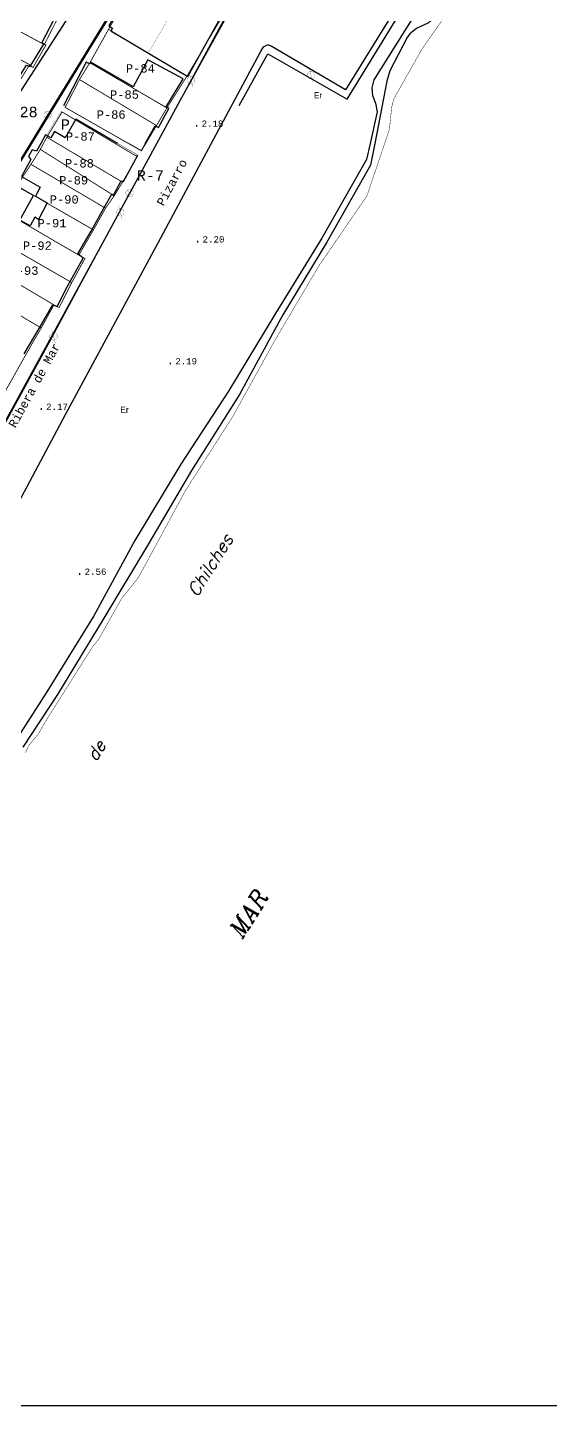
# Model space of a CAD drawing. Extents: x 743300 to 744100, y 4405700 to 4406200.
# Drawn here: x 743706.6 to 743830.9, y 4405700 to 4406027.5 of the extents above; entities that cross this region are included whole.
import ezdxf
from ezdxf.enums import TextEntityAlignment as Align

# ---------------------------------------------------------------- set-up
doc = ezdxf.new("R2010")
doc.units = 0
doc.header["$MEASUREMENT"] = 0
for name, color, linetype in [('10', 7, 'CONTINUOUS'), ('13', 7, 'CONTINUOUS'), ('16', 7, 'CONTINUOUS'), ('2', 7, 'CONTINUOUS'), ('21', 7, 'CONTINUOUS'), ('24', 7, 'CONTINUOUS'), ('32', 7, 'CONTINUOUS'), ('41', 7, 'CONTINUOUS'), ('42', 7, 'CONTINUOUS'), ('46', 7, 'CONTINUOUS'), ('50', 7, 'CONTINUOUS'), ('51', 7, 'CONTINUOUS'), ('54', 7, 'CONTINUOUS'), ('6', 7, 'CONTINUOUS'), ('8', 7, 'CONTINUOUS')]:
    doc.layers.add(name, color=color, linetype=linetype)
doc.styles.add('ITALICC', font='italicc', dxfattribs={"height": 0.2})
doc.styles.add('MONOTXT', font='monotxt', dxfattribs={"height": 0.2})
doc.styles.get("Standard").update_dxf_attribs({"font": 'txt', "height": 0.2})

msp = doc.modelspace()

# ---------------------------------------------------------------- linework, layer by layer
at = {"layer": '10', "color": 7, "linetype": 'Continuous', "const_width": 0.05}
for points in [[(743711.38, 4406007.67), (743711.81, 4406007.53), (743711.9999999999, 4406007.4), (743712.13, 4406007.23), (743712.24, 4406007.02), (743712.2699999998, 4406006.8), (743712.2699999998, 4406006.59), (743712.0799999998, 4406006.18), (743711.89, 4406006.02), (743711.6999999998, 4406005.91), (743711.4899999999, 4406005.86), (743711.2699999998, 4406005.86), (743711.05, 4406005.91), (743710.87, 4406006.02), (743710.6799999998, 4406006.18), (743710.49, 4406006.59), (743710.5100000001, 4406007.02), (743710.6199999999, 4406007.23), (743710.7599999999, 4406007.4), (743710.95, 4406007.53), (743711.38, 4406007.67)], [(743711.9999999999, 4406007.4), (743710.7599999999, 4406006.13)], [(743710.78, 4406007.42), (743712.0299999998, 4406006.13)], [(743730.8499999999, 4405989.1), (743731.2799999998, 4405988.96), (743731.4699999999, 4405988.83), (743731.5999999999, 4405988.66), (743731.71, 4405988.45), (743731.7399999999, 4405988.23), (743731.7399999999, 4405988.02), (743731.5500000002, 4405987.61), (743731.3599999999, 4405987.45), (743731.1699999998, 4405987.34), (743730.9599999998, 4405987.29), (743730.7399999999, 4405987.29), (743730.5199999998, 4405987.34), (743730.3399999999, 4405987.45), (743730.1499999998, 4405987.61), (743729.96, 4405988.02), (743729.9799999999, 4405988.45), (743730.0899999999, 4405988.66), (743730.2299999999, 4405988.83), (743730.42, 4405988.96), (743730.8499999999, 4405989.1)], [(743731.4699999999, 4405988.83), (743730.2299999999, 4405987.56)], [(743730.2499999999, 4405988.85), (743731.4999999999, 4405987.56)]]:
    msp.add_lwpolyline(points, dxfattribs=at)
at = {"layer": '13', "color": 3, "linetype": 'Continuous', "const_width": 0.3}
for points in [[(743707.2900000002, 4406000), (743711.4099999998, 4406006.78), (743735.14, 4406045.48), (743747.93, 4406055.83), (743801.84, 4406144.11), (743837.15, 4406200)], [(743553.8499999999, 4405735.76), (743596.5199999998, 4405812.66), (743622.92, 4405858.96), (743646.9099999998, 4405900.35), (743664.21, 4405929.2), (743707.2900000002, 4406000)]]:
    msp.add_lwpolyline(points, dxfattribs=at)
at = {"layer": '16', "color": 5, "linetype": 'Continuous', "const_width": 0.2}
for points in [[(743852.5500000002, 4406200), (743846.47, 4406190.54), (743827.7799999998, 4406157.09), (743804.3399999999, 4406117.53), (743763.57, 4406048.43), (743737.2799999998, 4406000)], [(743737.2799999998, 4406000), (743730.8799999999, 4405988.21), (743686.35, 4405906.71), (743647.88, 4405835.86), (743639.9399999998, 4405840.49), (743608.2999999998, 4405782.61), (743569.75, 4405713.12)]]:
    msp.add_lwpolyline(points, dxfattribs=at)
at = {"layer": '2', "color": 7, "linetype": 'Continuous'}
msp.add_3dface([(744099.9999999999, 4405700), (744099.9999999999, 4406200), (743299.9999999999, 4406200), (743299.9999999999, 4405700)], dxfattribs=at)
at = {"layer": '21', "color": 30, "linetype": 'Continuous'}
for points, elevation in [([(743859.9, 4406124.8), (743856.5799999998, 4406118.66), (743851.9199999998, 4406112.94), (743846.05, 4406102.26), (743842.93, 4406096.37), (743839.88, 4406091.62), (743838.91, 4406089.43), (743838.2799999998, 4406088.37), (743837.4899999999, 4406087.37), (743834.7199999999, 4406082.67), (743832.7399999999, 4406079.09), (743822.2900000002, 4406061.97), (743812.31, 4406044.53), (743803.9499999998, 4406030.68), (743803.2699999998, 4406029.87), (743801.93, 4406028.63), (743799.0299999998, 4406027.29), (743797.4699999999, 4406026.060000001), (743796.81, 4406025.2), (743792.7499999999, 4406017.2), (743792.01, 4406014.82), (743789.15, 4406000)], 1), ([(743855.4299999998, 4406122.54), (743844.93, 4406104.88), (743833.93, 4406086.95), (743823.98, 4406068.88), (743813.0099999999, 4406050.68), (743804.95, 4406037.4), (743803.67, 4406035.97), (743801.09, 4406033.79), (743799.7899999998, 4406032.39), (743788.91, 4406015.06), (743788.91, 4406015.06), (743788.4500000002, 4406013.2), (743788.64, 4406011.36), (743789.2799999998, 4406009.54), (743789.71, 4406007.53), (743788.05, 4406000)], 2), ([(743788.05, 4406000), (743787.2099999998, 4405996.2), (743776.5499999998, 4405977.44), (743765.37, 4405959.29), (743754.3299999998, 4405941.11), (743743.02, 4405923.77), (743732.07, 4405905.57), (743722.3699999999, 4405887.73), (743711.2099999998, 4405869.63), (743700.13, 4405852.41)], 2), ([(743789.15, 4406000), (743788.16, 4405994.85), (743777.7099999998, 4405976.49), (743767.26, 4405959.23), (743756.95, 4405940.310000001), (743745.5899999999, 4405922.23), (743735.0899999999, 4405904.42), (743724.7000000002, 4405887.15), (743713.74, 4405869.01), (743705.4699999999, 4405856.46)], 1)]:
    msp.add_lwpolyline(points, dxfattribs=dict(at, elevation=elevation))
at = {"layer": '32', "color": 5, "linetype": 'Continuous', "const_width": 0.1}
for points in [[(743857.7099999998, 4406117.63), (743856.95, 4406116.33), (743845.65, 4406098.44), (743838.8899999999, 4406084.310000001), (743827.5700000002, 4406066.23), (743817.4399999998, 4406048.68), (743816.09, 4406046.22), (743814.4899999999, 4406044.01), (743813.8299999998, 4406042.81), (743812.7000000002, 4406040.17), (743812.03, 4406039.01), (743800.3899999999, 4406022.46), (743793.67, 4406010.59), (743793.16, 4406008.58), (743792.62, 4406003.32), (743791.5, 4406000)], [(743791.5, 4406000), (743787.28, 4405987.53), (743775.7999999998, 4405970.79), (743765.43, 4405953.25), (743755.46, 4405935.2), (743744.13, 4405917.46), (743733.9799999999, 4405898.69), (743732.74, 4405896.53), (743728.95, 4405891.810000001), (743723.4699999999, 4405882.08), (743722.0099999999, 4405880.29), (743711.0200000001, 4405862.83), (743709.1499999998, 4405859.62), (743706.9099999998, 4405856.89), (743706.0699999998, 4405855.09)]]:
    msp.add_lwpolyline(points, dxfattribs=at)
at = {"layer": '41', "color": 1, "linetype": 'Continuous', "extrusion": (0.8502037202656851, -0.5264538289787519, 0), "const_width": 0.05, "elevation": -1687251.684659}
msp.add_lwpolyline([(4137558.736018496, 13.64), (4137548.326748588, 9.93)], dxfattribs=at)
at = {"layer": '41', "color": 1, "linetype": 'Continuous', "extrusion": (0.01419045260011626, 0.2374395057019453, 0.9712986730079578), "const_width": 0.05, "elevation": 1056718.93254}
msp.add_lwpolyline([(-479539.7483532979, -4315018.946731425), (-479536.132288245, -4315020.838575375), (-479532.9146635521, -4315014.658551805)], dxfattribs=at)
at = {"layer": '41', "color": 1, "linetype": 'Continuous', "extrusion": (0.8836897455063107, -0.4680731072033427, 0), "const_width": 0.05, "elevation": -1405083.981484}
msp.add_lwpolyline([(4241677.561574166, 2.94), (4241660.213856737, 4.77)], dxfattribs=at)
at = {"layer": '46', "color": 7, "linetype": 'Continuous', "const_width": 0.2}
for points in [[(743665.5899999999, 4406000), (743668.8200000002, 4406005.51), (743672.01, 4406010.62), (743675.4799999999, 4406016.93), (743678.3599999999, 4406021.38), (743681.27, 4406026.49), (743684.0799999998, 4406031.48), (743686.61, 4406036.27), (743689.6399999999, 4406040.97), (743693.5700000002, 4406048.04), (743697.66, 4406055.05), (743702.89, 4406064.16), (743725.37, 4406052.05), (743720.7499999999, 4406043.01), (743716.0999999999, 4406034.12), (743713.3200000002, 4406028.88), (743710.56, 4406023.48), (743710.9699999999, 4406023.4), (743707.88, 4406018.01), (743707.0700000002, 4406018.68), (743703.8, 4406013.36), (743700.03, 4406007.57), (743697.3499999999, 4406002.76), (743695.5499999998, 4406000)], [(743754.5700000002, 4406032.99), (743752.03, 4406037.12), (743736.06, 4406045.16), (743725.8499999999, 4406027.11), (743721.41, 4406019.16), (743718.9300000002, 4406015.16), (743715.53, 4406008.55), (743730.5300000001, 4406000)], [(743710.56, 4406023.48), (743686.61, 4406036.27)], [(743754.5700000002, 4406032.99), (743744.4899999999, 4406016)], [(743707.0700000002, 4406018.68), (743684.0799999998, 4406031.48)], [(743744.4899999999, 4406016), (743725.8499999999, 4406027.11)], [(743721.41, 4406019.16), (743739.7199999999, 4406008.41)], [(743734.7399999999, 4406000), (743737.25, 4406004.23), (743739.7199999999, 4406008.41), (743744.4899999999, 4406016)], [(743737.25, 4406004.23), (743718.9300000002, 4406015.16)], [(743727.3399999999, 4406000), (743714.8, 4406007.46), (743711.1699999998, 4406001.46), (743710.3899999999, 4406000)], [(743729.16, 4405990.77), (743727.1899999998, 4405987.53), (743725.13, 4405984.59), (743722.25, 4405979.43), (743718.77, 4405973.43), (743720.2399999999, 4405972.64), (743717.0999999999, 4405966.91), (743714.1099999999, 4405960.99), (743712.8499999999, 4405961.6), (743709.83, 4405956.11), (743706.2399999999, 4405949.88), (743702.92, 4405943.96), (743699.5699999998, 4405938.03), (743679.0899999999, 4405949.68), (743683.06, 4405955.6), (743686.4799999999, 4405961.32), (743690.4799999999, 4405967.6), (743693.72, 4405972.94), (743697.17, 4405978.38), (743700.4599999998, 4405984.12), (743704.06, 4405989.92), (743707.4, 4405995.01), (743709.6199999999, 4405998.57), (743710.3899999999, 4406000)], [(743713.63, 4406000), (743711.1699999998, 4406001.46)], [(743729.16, 4405990.77), (743713.63, 4406000)], [(743732.6500000001, 4405996.84), (743727.3499999999, 4406000)], [(743734.7299999999, 4406000), (743733.6700000002, 4405998.21), (743730.5300000001, 4406000)], [(743709.6199999999, 4405998.57), (743727.1899999998, 4405987.53)], [(743729.16, 4405990.77), (743732.6500000001, 4405996.84)], [(743725.13, 4405984.59), (743707.4, 4405995.01)], [(743704.06, 4405989.92), (743722.25, 4405979.43)], [(743718.77, 4405973.43), (743700.4599999998, 4405984.12)], [(743697.17, 4405978.38), (743717.0999999999, 4405966.91)], [(743712.8499999999, 4405961.6), (743693.72, 4405972.94)], [(743690.4799999999, 4405967.6), (743709.83, 4405956.11)]]:
    msp.add_lwpolyline(points, dxfattribs=at)
at = {"layer": '51', "color": 1, "linetype": 'Continuous', "extrusion": (-0.003993889099961154, -0.005770343399943875, 0.9999753756902737), "const_width": 0.05, "elevation": -28381.215162}
msp.add_lwpolyline([(743725.3520528255, 4405946.243347012), (743735.2820135645, 4405941.103261437), (743729.5117400688, 4405931.233097113)], dxfattribs=at)
at = {"layer": '51', "color": 1, "linetype": 'Continuous', "extrusion": (0.4665356731036275, 0.8845023831068773, 0), "const_width": 0.05, "elevation": 4244105.74449}
msp.add_lwpolyline([(1397768.5575309, 9.37), (1397753.939141796, 9.32)], dxfattribs=at)
at = {"layer": '51', "color": 1, "linetype": 'Continuous', "extrusion": (0.5249847468867508, 0.8511116351785202, 0), "const_width": 0.05, "elevation": 4140452.067159}
msp.add_lwpolyline([(1680103.081079715, 9.84), (1680081.709030211, 9.89)], dxfattribs=at)
at = {"layer": '51', "color": 1, "linetype": 'Continuous'}
for points, const_width, elevation in [([(743739.6900000002, 4406008.54), (743729.26, 4406014.62)], 0.05, 9.9), ([(743732.8399999999, 4405997.18), (743727.99, 4406000)], 0.1, 5.86)]:
    msp.add_lwpolyline(points, dxfattribs=dict(at, const_width=const_width, elevation=elevation))
at = {"layer": '51', "color": 1, "linetype": 'Continuous', "extrusion": (0.4961389383999109, 0.8682431420998438, 0), "const_width": 0.1, "elevation": 4194473.073895}
msp.add_lwpolyline([(1540267.009264502, 4.63), (1540249.030429723, 5.34)], dxfattribs=at)
at = {"layer": '51', "color": 1, "linetype": 'Continuous', "extrusion": (-0.509551457196499, -0.8604401852940882, 0), "const_width": 0.05, "elevation": -4170059.891593}
msp.add_lwpolyline([(-1605162.506481889, 6.9), (-1605165.783874144, 6.64)], dxfattribs=at)
at = {"layer": '51', "color": 1, "linetype": 'Continuous', "extrusion": (-0.5096468138790211, -0.8603837080645835, 0), "const_width": 0.05, "elevation": -4169881.971089}
msp.add_lwpolyline([(-1605607.030635047, 8.3), (-1605624.65068045, 6.9)], dxfattribs=at)
at = {"layer": '51', "color": 1, "linetype": 'Continuous', "extrusion": (-0.2992604904031471, -0.4564181468047998, 0.8379293730088118), "const_width": 0.1, "elevation": -2233543.112156}
msp.add_lwpolyline([(-1793931.394522035, 3429149.568229014), (-1793928.117394532, 3429149.806420804), (-1793928.233422742, 3429152.041759135)], dxfattribs=at)
at = {"layer": '51', "color": 1, "linetype": 'Continuous', "extrusion": (0.5187632422849368, 0.854917948375176, 0), "const_width": 0.05, "elevation": 4152576.260001}
msp.add_lwpolyline([(1649859.904461306, 7.83), (1649839.259205192, 8.3)], dxfattribs=at)
at = {"layer": '51', "color": 1, "linetype": 'Continuous', "extrusion": (-0.5048563025956486, -0.86320340229256, 0), "const_width": 0.05, "elevation": -4178735.269367}
msp.add_lwpolyline([(-1582403.317744968, 7.2), (-1582424.135549848, 8.67)], dxfattribs=at)
at = {"layer": '51', "color": 1, "linetype": 'Continuous', "extrusion": (0.5072660316056999, 0.8617895179096837, 0), "const_width": 0.05, "elevation": 4174291.705201}
msp.add_lwpolyline([(1594084.471174323, 6.52), (1594072.03194203, 6.36)], dxfattribs=at)
at = {"layer": '51', "color": 1, "linetype": 'Continuous', "extrusion": (-0.4879188483898722, -0.8728889948818812, 0), "const_width": 0.05, "elevation": -4208800.377388}
msp.add_lwpolyline([(-1500573.7969869, 6.29), (-1500587.590264248, 6.5)], dxfattribs=at)
at = {"layer": '51', "color": 1, "linetype": 'Continuous', "extrusion": (0.4833933963096302, 0.8754032353174398, 0), "const_width": 0.05, "elevation": 4216505.623126}
msp.add_lwpolyline([(1478786.576790559, 6.13), (1478763.159010988, 6.12)], dxfattribs=at)
at = {"layer": '51', "color": 1, "linetype": 'Continuous', "extrusion": (0.4995885100909472, 0.866262847284303, 0), "const_width": 0.05, "elevation": 4188271.224246}
msp.add_lwpolyline([(1556940.038372435, 6.68), (1556916.338868221, 9.45)], dxfattribs=at)
at = {"layer": '51', "color": 1, "linetype": 'Continuous', "extrusion": (0.5015304355928417, 0.865140001487652, 0), "const_width": 0.05, "elevation": 4184761.854115}
msp.add_lwpolyline([(1566330.690156179, 13.43), (1566308.358510471, 6.28)], dxfattribs=at)
at = {"layer": '51', "color": 1, "linetype": 'Continuous'}
for points in [[(743736.2499999999, 4406045.74, 7.43), (743725.89, 4406027.92, 13.69), (743726.7599999999, 4406027.38, 13.68), (743726.41, 4406026.73, 13.68), (743744.7099999998, 4406015.88, 7.39), (743754.54, 4406033.53, 7.57), (743751.5199999998, 4406037.35, 7.58), (743736.2499999999, 4406045.74, 7.43)], [(743680.7399999999, 4406026.85, 6.59), (743703.23, 4406013.62, 9.62), (743706.35, 4406018.61, 9.33), (743707.2099999998, 4406018.27, 9.32), (743710.4300000002, 4406023.56, 9.32), (743709.9899999999, 4406023.87, 9.54), (743712.79, 4406029.17, 9.15)], [(743734.54, 4406000, 6.69), (743736.92, 4406004.17, 9.82), (743737.7, 4406003.74, 9.82), (743740.2000000002, 4406008.31, 9.67), (743739.5799999998, 4406008.66, 5.93), (743743.5599999998, 4406015.35, 5.54), (743735.1900000002, 4406019.86, 5.47), (743731.68, 4406013.45, 9.76), (743721.5299999998, 4406019.33, 9.92), (743721.3, 4406018.91, 9.9), (743720.55, 4406019.310000001, 9.9), (743715.1499999998, 4406008.92, 4.63)], [(743727.99, 4406000, 5.86), (743718.0600000002, 4406005.77, 5.86), (743715.52, 4406001.34, 5.65), (743712.9799999999, 4406002.81, 5.53), (743712.16, 4406001.3, 6.67), (743710.8599999999, 4406001.99, 6.67), (743709.7299999999, 4406000, 6.96)], [(743709.7299999999, 4406000, 6.96), (743708.69, 4405998.16, 7.23), (743707.6799999998, 4405998.45, 7.23), (743706.8299999998, 4405996.84, 7.23), (743707.37, 4405996.18, 4.61), (743705.1199999999, 4405992.14, 4.61), (743709.6199999999, 4405989.61, 6.29), (743708.4599999998, 4405987.42, 6.29), (743711.22, 4405985.84, 6.29), (743709.2199999999, 4405981.93, 5.07), (743708.3100000002, 4405982.43, 5.05), (743707.18, 4405980.43, 6.29), (743704.77, 4405981.78, 5.78), (743708.04, 4405987.63, 5.77), (743703.3399999999, 4405990.18, 5.77)], [(743705.78, 4405949.94, 6.46), (743709.3299999998, 4405955.99, 6.25), (743712.63, 4405961.59, 9.5), (743713.5999999999, 4405961.21, 9.27), (743716.0899999999, 4405966.04, 9.27), (743719.84, 4405972.68, 6.2), (743718.5700000002, 4405973.7, 6.2), (743721.72, 4405979.16, 6.2), (743724.81, 4405984.73, 7.11), (743726.6099999999, 4405987.92, 9.02), (743726.9899999999, 4405987.71, 8.98), (743728.82, 4405991.13, 8.98), (743729.41, 4405990.91, 6), (743732.8399999999, 4405997.18, 5.86)]]:
    msp.add_polyline3d(points, dxfattribs=at)
at = {"layer": '54', "color": 1, "linetype": 'Continuous', "extrusion": (-0.882449931704518, 0.4704063329024085, 0), "const_width": 0.05, "elevation": 1416286.269186}
msp.add_lwpolyline([(-4237858.74464704, 8.86), (-4237932.935825087, 4.77)], dxfattribs=at)
at = {"layer": '54', "color": 1, "linetype": 'Continuous', "extrusion": (-0.8785885530323629, 0.4775794745175918, 0), "const_width": 0.05, "elevation": 1450762.376783}
msp.add_lwpolyline([(-4226096.838642896, 4.67), (-4226180.552458364, 8.86)], dxfattribs=at)
at = {"layer": '54', "color": 1, "linetype": 'Continuous'}
msp.add_polyline3d([(743756.89, 4406008.99, 2.94), (743763.69, 4406021.29, 2.51), (743782.55, 4406010.5, 3.08), (743798.8499999999, 4406037.07, 2.99), (743776.7699999998, 4406050.59, 2.71), (743791.3899999999, 4406075.35, 4.91)], dxfattribs=at)
at = {"layer": '6', "color": 1, "linetype": 'Continuous'}
for points in [[(743808.9000000001, 4406107.95, 2.27), (743787.1, 4406070.96, 2.43), (743775.93, 4406052.35, 2.47), (743775.41, 4406051.28, 2.47), (743775.34, 4406050.49, 2.47), (743775.39, 4406049.85, 2.47), (743775.7799999998, 4406049.23, 2.47), (743775.7899999998, 4406049.23, 2.47), (743796.8699999999, 4406036.51, 2.57), (743782.2199999999, 4406012.69, 2.57), (743764.5400000002, 4406023.08, 2.57), (743763.9500000002, 4406023.310000001, 2.57), (743763.6, 4406023.34, 2.57), (743763.2199999999, 4406023.27, 2.57), (743762.9699999999, 4406023.060000001, 2.57), (743762.77, 4406022.95, 2.57), (743762.51, 4406022.75, 2.57), (743762.26, 4406022.4, 2.57), (743762.26, 4406022.39, 2.57), (743750.2599999999, 4406000, 2.57)], [(743696.88, 4406000, 2.47), (743728.39, 4406048.8, 2.82), (743728.6399999999, 4406049.3, 2.82), (743728.78, 4406049.95, 2.82), (743728.78, 4406050.55, 2.99), (743728.61, 4406051, 2.99), (743728.44, 4406051.39, 2.99), (743728.27, 4406051.76, 2.99), (743728.0499999998, 4406052.1, 2.99), (743727.8, 4406052.35, 2.99), (743703.17, 4406066.22, 2.85), (743702.7699999998, 4406066.4, 2.8), (743702.3799999999, 4406066.37, 2.8), (743701.97, 4406066.27, 2.7), (743701.64, 4406066.07, 2.64), (743701.35, 4406065.85, 2.59), (743701.07, 4406065.57, 2.58), (743700.8, 4406065.24, 2.58), (743700.55, 4406064.98, 2.58), (743700.3799999999, 4406064.66, 2.58), (743700.29, 4406064.53, 2.58), (743663.6699999998, 4406000, 2.15)], [(743737.3499999999, 4406000, 2.62), (743742.8799999999, 4406010.18, 2.62), (743755.9, 4406033.65, 2.62), (743755.93, 4406034.14, 2.62), (743755.93, 4406034.77, 2.68), (743755.7699999998, 4406035.4, 2.79), (743755.5999999999, 4406035.82, 2.79), (743755.3499999999, 4406036.17, 2.79), (743755.13, 4406036.46, 2.79), (743754.8499999999, 4406036.74, 2.79), (743754.7900000002, 4406036.79, 2.79), (743738.51, 4406046.1, 2.82), (743737.85, 4406046.33, 2.82), (743737.49, 4406046.41, 2.82), (743737.1199999999, 4406046.39, 2.82), (743736.71, 4406046.29, 2.82), (743736.1099999999, 4406045.93, 2.82), (743735.5999999999, 4406045.51, 2.76), (743735.17, 4406044.96, 2.76), (743721.04, 4406022.14, 2.38), (743707.5199999998, 4406000, 2.38)], [(743707.5199999998, 4406000, 2.38), (743703.9599999998, 4405994.17, 2.38), (743686.2499999999, 4405964.73, 2.37), (743669.42, 4405937.36, 2.34), (743653.32, 4405910.73, 2.26), (743635.2699999998, 4405879.47, 2.08), (743627.1399999999, 4405865.48, 2.05), (743626.93, 4405864.81, 2.05), (743626.94, 4405864.23, 2.05), (743627.0099999999, 4405863.82, 2.05), (743627.0099999999, 4405863.8, 5.79), (743627.25, 4405863.59, 5.76), (743627.58, 4405863.34, 5.76), (743628.0699999998, 4405862.89, 5.76)], [(743652.0699999998, 4405849.72, 6.67), (743655.0499999998, 4405848.33, 2.16), (743655.3399999999, 4405848.32, 2.16), (743655.43, 4405848.5, 2.16), (743659.07, 4405855.55, 2.16), (743663.82, 4405864.27, 2.27), (743670.99, 4405877.49, 2.53), (743676.9699999999, 4405888.59, 2.53), (743681.54, 4405896.79, 2.53), (743687.6199999999, 4405908.46, 2.54), (743694.93, 4405921.91, 2.54), (743702.7699999998, 4405936.25, 2.54), (743711.2599999999, 4405951.83, 2.54), (743719.4400000002, 4405966.99, 2.61), (743729, 4405984.64, 2.61), (743737.3499999999, 4406000, 2.62)], [(743750.2599999999, 4406000, 2.57), (743738.17, 4405977.44, 2.56), (743715.5500000002, 4405935.46, 2.52), (743694.6099999999, 4405896.33, 2.47), (743673.5799999998, 4405857.060000001, 2.4), (743666.0299999998, 4405842.79, 2.25), (743667.3599999999, 4405842.15, 2.25), (743673.89, 4405854.64, 4.67)]]:
    msp.add_polyline3d(points, dxfattribs=at)
at = {"layer": '8', "color": 7, "linetype": 'Continuous', "const_width": 0.05}
for points, elevation in [([(743745.92, 4406015.78), (743745.87, 4406015.810000001), (743745.81, 4406015.83), (743745.7599999999, 4406015.86), (743745.71, 4406015.87), (743745.65, 4406015.89), (743745.5999999999, 4406015.89), (743745.5400000002, 4406015.9), (743745.49, 4406015.9), (743745.43, 4406015.9), (743745.37, 4406015.9), (743745.3100000002, 4406015.89), (743745.2599999999, 4406015.88), (743745.2000000002, 4406015.86), (743745.15, 4406015.85), (743745.0999999999, 4406015.82), (743745.05, 4406015.8), (743744.9999999999, 4406015.77), (743744.9500000002, 4406015.74), (743744.9099999998, 4406015.71), (743744.86, 4406015.67), (743744.82, 4406015.63), (743744.79, 4406015.59), (743744.7499999999, 4406015.54), (743744.72, 4406015.49), (743744.69, 4406015.44), (743744.6599999998, 4406015.4), (743744.64, 4406015.34), (743744.6199999999, 4406015.29), (743744.6, 4406015.23), (743744.5899999999, 4406015.18), (743744.5799999998, 4406015.12), (743744.5799999998, 4406015.07), (743744.5799999998, 4406015.01), (743744.5799999998, 4406014.95), (743744.5799999998, 4406014.9), (743744.5899999999, 4406014.84), (743744.6, 4406014.79), (743744.6199999999, 4406014.73), (743744.64, 4406014.68), (743744.6599999998, 4406014.63), (743744.69, 4406014.57), (743744.72, 4406014.53), (743744.7499999999, 4406014.48), (743744.7800000001, 4406014.44), (743744.82, 4406014.39), (743744.86, 4406014.35), (743744.9099999998, 4406014.32), (743744.9500000002, 4406014.28), (743744.9999999999, 4406014.25), (743745.05, 4406014.22), (743745.0999999999, 4406014.2), (743745.15, 4406014.18), (743745.2000000002, 4406014.16), (743745.2599999999, 4406014.14), (743745.32, 4406014.13), (743745.37, 4406014.12), (743745.43, 4406014.12), (743745.4799999999, 4406014.11), (743745.5400000002, 4406014.12), (743745.5999999999, 4406014.13), (743745.65, 4406014.14), (743745.71, 4406014.15), (743745.7599999999, 4406014.16), (743745.8200000002, 4406014.18), (743745.87, 4406014.21), (743745.92, 4406014.24), (743745.9699999999, 4406014.27), (743746.0099999999, 4406014.3), (743746.0500000002, 4406014.34), (743746.0999999999, 4406014.37), (743746.14, 4406014.41), (743746.17, 4406014.46), (743746.21, 4406014.5), (743746.24, 4406014.55), (743746.2599999999, 4406014.6), (743746.29, 4406014.65), (743746.3100000002, 4406014.71), (743746.33, 4406014.76), (743746.3399999999, 4406014.810000001), (743746.3499999999, 4406014.87), (743746.3599999999, 4406014.93), (743746.3599999999, 4406014.98), (743746.3599999999, 4406015.04), (743746.3599999999, 4406015.09), (743746.3499999999, 4406015.15), (743746.3399999999, 4406015.21), (743746.33, 4406015.26), (743746.3100000002, 4406015.32), (743746.29, 4406015.37), (743746.2699999998, 4406015.42), (743746.24, 4406015.47), (743746.21, 4406015.52), (743746.17, 4406015.560000001), (743746.14, 4406015.61), (743746.0999999999, 4406015.65), (743746.06, 4406015.69), (743746.0099999999, 4406015.72), (743745.96, 4406015.75), (743745.92, 4406015.78)], 10.86), ([(743745.91, 4406013.37), (743745.0300000001, 4406016.65)], 10.86), ([(743774.42, 4406016.97), (743774.37, 4406017), (743774.31, 4406017.02), (743774.2599999999, 4406017.05), (743774.2099999998, 4406017.06), (743774.15, 4406017.08), (743774.0999999999, 4406017.08), (743774.0400000002, 4406017.09), (743773.9899999999, 4406017.09), (743773.93, 4406017.09), (743773.87, 4406017.09), (743773.81, 4406017.08), (743773.7599999999, 4406017.07), (743773.7, 4406017.05), (743773.65, 4406017.04), (743773.6, 4406017.01), (743773.55, 4406016.99), (743773.4999999999, 4406016.96), (743773.4500000002, 4406016.93), (743773.4099999998, 4406016.9), (743773.36, 4406016.86), (743773.32, 4406016.82), (743773.29, 4406016.78), (743773.2499999999, 4406016.73), (743773.22, 4406016.68), (743773.19, 4406016.63), (743773.1599999998, 4406016.59), (743773.14, 4406016.53), (743773.1199999999, 4406016.48), (743773.1, 4406016.42), (743773.09, 4406016.37), (743773.0799999998, 4406016.31), (743773.0799999998, 4406016.26), (743773.0799999998, 4406016.2), (743773.0799999998, 4406016.14), (743773.0799999998, 4406016.09), (743773.09, 4406016.03), (743773.1, 4406015.98), (743773.1199999999, 4406015.92), (743773.14, 4406015.87), (743773.1599999998, 4406015.82), (743773.19, 4406015.76), (743773.22, 4406015.72), (743773.2499999999, 4406015.67), (743773.28, 4406015.63), (743773.32, 4406015.58), (743773.36, 4406015.54), (743773.4099999998, 4406015.51), (743773.4500000002, 4406015.47), (743773.4999999999, 4406015.44), (743773.55, 4406015.41), (743773.6, 4406015.39), (743773.65, 4406015.37), (743773.7, 4406015.35), (743773.7599999999, 4406015.33), (743773.82, 4406015.32), (743773.87, 4406015.31), (743773.93, 4406015.31), (743773.9799999999, 4406015.3), (743774.0400000002, 4406015.31), (743774.0999999999, 4406015.32), (743774.15, 4406015.33), (743774.2099999998, 4406015.34), (743774.2599999999, 4406015.35), (743774.32, 4406015.37), (743774.37, 4406015.4), (743774.42, 4406015.43), (743774.4699999999, 4406015.46), (743774.5099999999, 4406015.49), (743774.5500000002, 4406015.53), (743774.5999999999, 4406015.560000001), (743774.64, 4406015.6), (743774.67, 4406015.65), (743774.71, 4406015.69), (743774.7399999999, 4406015.74), (743774.7599999999, 4406015.79), (743774.7900000002, 4406015.84), (743774.8100000002, 4406015.9), (743774.8299999998, 4406015.95), (743774.8399999999, 4406016), (743774.8499999999, 4406016.06), (743774.8599999999, 4406016.12), (743774.8599999999, 4406016.17), (743774.8599999999, 4406016.23), (743774.8599999999, 4406016.28), (743774.8499999999, 4406016.34), (743774.8399999999, 4406016.4), (743774.8299999998, 4406016.45), (743774.8100000002, 4406016.51), (743774.7900000002, 4406016.560000001), (743774.7699999998, 4406016.61), (743774.7399999999, 4406016.66), (743774.71, 4406016.71), (743774.67, 4406016.75), (743774.64, 4406016.8), (743774.5999999999, 4406016.84), (743774.56, 4406016.88), (743774.5099999999, 4406016.91), (743774.46, 4406016.94), (743774.42, 4406016.97)], 2.97), ([(743774.4099999998, 4406014.560000001), (743773.5300000001, 4406017.84)], 2.97), ([(743729.08, 4405984.38), (743729.03, 4405984.41), (743728.9699999999, 4405984.43), (743728.9200000002, 4405984.46), (743728.8699999999, 4405984.47), (743728.81, 4405984.49), (743728.7599999999, 4405984.49), (743728.7000000002, 4405984.5), (743728.6499999998, 4405984.5), (743728.59, 4405984.5), (743728.53, 4405984.5), (743728.4699999999, 4405984.49), (743728.42, 4405984.48), (743728.3599999999, 4405984.46), (743728.31, 4405984.45), (743728.26, 4405984.42), (743728.2099999998, 4405984.4), (743728.16, 4405984.37), (743728.1099999999, 4405984.34), (743728.0700000002, 4405984.310000001), (743728.02, 4405984.27), (743727.98, 4405984.23), (743727.95, 4405984.19), (743727.91, 4405984.14), (743727.88, 4405984.09), (743727.8499999999, 4405984.04), (743727.8200000002, 4405984), (743727.8, 4405983.94), (743727.7799999998, 4405983.89), (743727.76, 4405983.83), (743727.75, 4405983.78), (743727.7399999999, 4405983.72), (743727.7399999999, 4405983.67), (743727.7399999999, 4405983.61), (743727.7399999999, 4405983.55), (743727.7399999999, 4405983.5), (743727.75, 4405983.44), (743727.76, 4405983.39), (743727.7799999998, 4405983.33), (743727.8, 4405983.28), (743727.8200000002, 4405983.23), (743727.8499999999, 4405983.17), (743727.88, 4405983.13), (743727.91, 4405983.08), (743727.94, 4405983.04), (743727.98, 4405982.99), (743728.02, 4405982.95), (743728.0700000002, 4405982.92), (743728.1099999999, 4405982.88), (743728.16, 4405982.85), (743728.2099999998, 4405982.82), (743728.26, 4405982.8), (743728.31, 4405982.78), (743728.3599999999, 4405982.76), (743728.42, 4405982.74), (743728.4799999999, 4405982.73), (743728.53, 4405982.72), (743728.59, 4405982.72), (743728.6399999999, 4405982.71), (743728.7000000002, 4405982.72), (743728.7599999999, 4405982.73), (743728.81, 4405982.74), (743728.8699999999, 4405982.75), (743728.9200000002, 4405982.76), (743728.9799999999, 4405982.78), (743729.03, 4405982.81), (743729.08, 4405982.84), (743729.1299999999, 4405982.87), (743729.1700000002, 4405982.9), (743729.2099999998, 4405982.94), (743729.26, 4405982.97), (743729.3, 4405983.01), (743729.33, 4405983.060000001), (743729.37, 4405983.1), (743729.3999999998, 4405983.15), (743729.4199999998, 4405983.2), (743729.4500000002, 4405983.25), (743729.4699999999, 4405983.310000001), (743729.4899999999, 4405983.36), (743729.4999999999, 4405983.41), (743729.51, 4405983.47), (743729.52, 4405983.53), (743729.52, 4405983.58), (743729.52, 4405983.64), (743729.52, 4405983.69), (743729.51, 4405983.75), (743729.4999999999, 4405983.81), (743729.4899999999, 4405983.86), (743729.4699999999, 4405983.92), (743729.4500000002, 4405983.97), (743729.4300000002, 4405984.02), (743729.3999999998, 4405984.07), (743729.37, 4405984.12), (743729.33, 4405984.16), (743729.3, 4405984.21), (743729.26, 4405984.25), (743729.2199999999, 4405984.29), (743729.1700000002, 4405984.32), (743729.12, 4405984.35), (743729.08, 4405984.38)], 10.76), ([(743729.0699999998, 4405981.97), (743728.1900000002, 4405985.25)], 10.76), ([(743713.2099999998, 4405954.9), (743713.16, 4405954.93), (743713.0999999999, 4405954.95), (743713.0499999998, 4405954.98), (743713, 4405954.99), (743712.9399999998, 4405955.01), (743712.89, 4405955.01), (743712.8299999998, 4405955.02), (743712.7799999998, 4405955.02), (743712.7199999999, 4405955.02), (743712.66, 4405955.02), (743712.5999999999, 4405955.01), (743712.5500000002, 4405955), (743712.49, 4405954.98), (743712.44, 4405954.97), (743712.39, 4405954.94), (743712.3399999999, 4405954.92), (743712.2899999998, 4405954.89), (743712.24, 4405954.86), (743712.2, 4405954.83), (743712.15, 4405954.79), (743712.1099999999, 4405954.75), (743712.0799999998, 4405954.71), (743712.0400000002, 4405954.66), (743712.0099999999, 4405954.61), (743711.98, 4405954.560000001), (743711.95, 4405954.52), (743711.93, 4405954.46), (743711.91, 4405954.41), (743711.89, 4405954.35), (743711.8799999999, 4405954.3), (743711.87, 4405954.24), (743711.87, 4405954.19), (743711.87, 4405954.13), (743711.87, 4405954.07), (743711.87, 4405954.02), (743711.8799999999, 4405953.96), (743711.89, 4405953.91), (743711.91, 4405953.85), (743711.93, 4405953.8), (743711.95, 4405953.75), (743711.98, 4405953.69), (743712.0099999999, 4405953.65), (743712.0400000002, 4405953.6), (743712.07, 4405953.56), (743712.1099999999, 4405953.51), (743712.15, 4405953.47), (743712.2, 4405953.44), (743712.24, 4405953.4), (743712.2899999998, 4405953.37), (743712.3399999999, 4405953.34), (743712.39, 4405953.32), (743712.44, 4405953.3), (743712.49, 4405953.28), (743712.5500000002, 4405953.26), (743712.6099999999, 4405953.25), (743712.66, 4405953.24), (743712.7199999999, 4405953.24), (743712.77, 4405953.23), (743712.8299999998, 4405953.24), (743712.89, 4405953.25), (743712.9399999998, 4405953.26), (743713, 4405953.27), (743713.0499999998, 4405953.28), (743713.1099999999, 4405953.3), (743713.16, 4405953.33), (743713.2099999998, 4405953.36), (743713.26, 4405953.39), (743713.3, 4405953.42), (743713.34, 4405953.46), (743713.3899999999, 4405953.49), (743713.4300000002, 4405953.53), (743713.4599999998, 4405953.58), (743713.5, 4405953.62), (743713.5299999998, 4405953.67), (743713.55, 4405953.72), (743713.5799999998, 4405953.77), (743713.5999999999, 4405953.83), (743713.6199999999, 4405953.88), (743713.63, 4405953.93), (743713.6399999999, 4405953.99), (743713.6500000001, 4405954.05), (743713.6500000001, 4405954.1), (743713.6500000001, 4405954.16), (743713.6500000001, 4405954.21), (743713.6399999999, 4405954.27), (743713.63, 4405954.33), (743713.6199999999, 4405954.38), (743713.5999999999, 4405954.44), (743713.5799999998, 4405954.49), (743713.5599999998, 4405954.54), (743713.5299999998, 4405954.59), (743713.5, 4405954.64), (743713.4599999998, 4405954.68), (743713.4300000002, 4405954.73), (743713.3899999999, 4405954.77), (743713.3499999999, 4405954.810000001), (743713.3, 4405954.84), (743713.2499999999, 4405954.87), (743713.2099999998, 4405954.9)], 10.59), ([(743713.2, 4405952.49), (743712.32, 4405955.77)], 10.59)]:
    msp.add_lwpolyline(points, dxfattribs=dict(at, elevation=elevation))

# ---------------------------------------------------------------- texts
at = {"layer": '24', "color": 7, "linetype": 'Continuous', "style": 'MONOTXT'}
for s, height, p in [('.                           ', 1.99, (743745.96, 4406003.93, 2.18)), ('2.18                        ', 1.5, (743747.9599999998, 4406003.93, 2.18)), ('.                           ', 1.99, (743746.2, 4405976.43, 2.2)), ('2.20                        ', 1.5, (743748.2, 4405976.43, 2.2)), ('.                           ', 1.99, (743739.6900000002, 4405947.45, 2.19)), ('2.19                        ', 1.5, (743741.69, 4405947.45, 2.19)), ('2.17                        ', 1.5, (743711.0099999999, 4405936.63, 2.17)), ('.                           ', 1.99, (743709.01, 4405936.63, 2.17)), ('.                           ', 1.99, (743718.15, 4405897.43, 2.56)), ('2.56                        ', 1.5, (743720.15, 4405897.43, 2.56))]:
    msp.add_text(s, height=height, dxfattribs=at).set_placement(p)
at = {"layer": '42', "color": 7, "linetype": 'Continuous'}
for p in [(743774.6499999998, 4406010.68, 3.1), (743728.6399999999, 4405935.92, 3.08)]:
    msp.add_text('Er                          ', height=1.49, rotation=359.7900000066, dxfattribs=at).set_placement(p)
at = {"layer": '50', "color": 7, "linetype": 'Continuous', "style": 'MONOTXT'}
for s, height, p in [('P-84                        ', 1.99, (743729.9699999999, 4406016.83)), ('P-85                        ', 1.99, (743726.18, 4406010.6)), ('M-28', 2.5, (743700.3399999999, 4406006.2)), ('P-86                        ', 1.99, (743723.02, 4406005.85)), ('P', 2.5, (743714.5, 4406003.22)), ('P-87                        ', 1.99, (743715.71, 4406000.64)), ('P-88', 1.99, (743715.4799999999, 4405994.26)), ('R-7                         ', 2.5, (743732.5399999998, 4405991.11)), ('P-89', 1.99, (743714.1099999999, 4405990.23)), ('P-90                        ', 1.99, (743711.8599999999, 4405985.67)), ('P-91                        ', 1.99, (743708.9599999998, 4405980.03)), ('P-92                        ', 1.99, (743705.4799999999, 4405974.69)), ('P-93                        ', 1.99, (743702.29, 4405968.75))]:
    msp.add_text(s, height=height, dxfattribs=at).set_placement(p)
for s, rotation, p in [('Pizarro                     ', 61.80999998189999, (743738.94, 4405984.93)), ('Ribera de Mar               ', 61.34000000790001, (743703.7, 4405932.2))]:
    msp.add_text(s, height=1.99, rotation=rotation, dxfattribs=at).set_placement(p)
at = {"layer": '50', "color": 7, "linetype": 'Continuous', "style": 'ITALICC'}
for s, p in [('Chilches', (743749.9411658003, 4405899.776931386)), ('de', (743722.882900494, 4405855.682532537))]:
    msp.add_text(s, height=3, rotation=57.98999949080001, dxfattribs=at).set_placement(p, align=Align.MIDDLE)
msp.add_text('MAR', height=4, rotation=57.66787649189999, dxfattribs=at).set_placement((743760.8845787048, 4405815.958299182), align=Align.CENTER)

doc.saveas('drawing.dxf')
